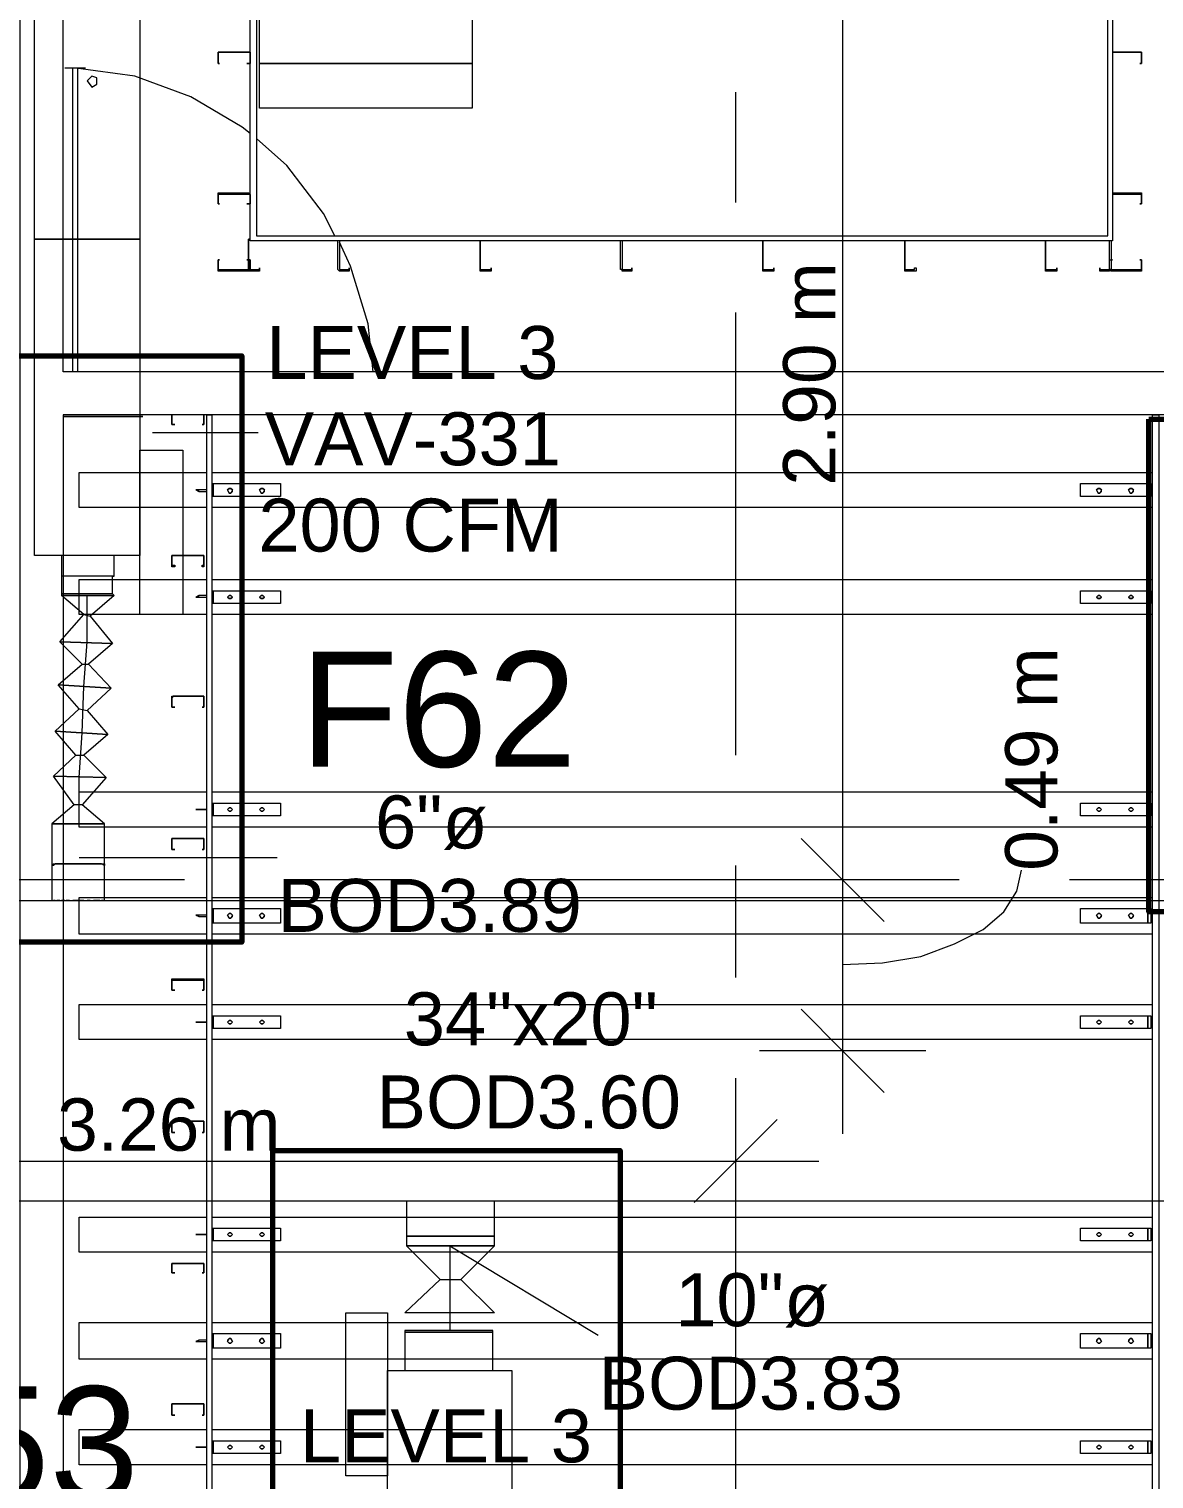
# Model space of a CAD drawing. Header units: metres. Extents: x -2 to 237, y -8 to 52.
# Drawn here: x 33.178 to 36.406, y 13.522 to 17.681 of the extents above; entities that cross this region are included whole.
import ezdxf

# ---------------------------------------------------------------- set-up
doc = ezdxf.new("R2010")
doc.units = ezdxf.units.M
doc.layers.add('HVAC - Ductos', color=5, linetype='Continuous', lineweight=0)
doc.layers.add('PDF3_Text', color=7, linetype='Continuous', lineweight=0)
doc.layers.add('PDF3_Geometry', color=7, linetype='Continuous', lineweight=0, true_color=0xaaaaaa)
doc.styles.add('PDF Arial-BoldMT-Identity-H', font='arial.ttf')
doc.styles.add('PDF Helvetica', font='')
doc.styles.get('PDF Helvetica').set_extended_font_data('Helvetica')

msp = doc.modelspace()

# ---------------------------------------------------------------- linework, layer by layer
at = {"layer": 'HVAC - Ductos', "lineweight": 0}
for points in [[(33.4955, 21.1577), (33.4955, 17.0785), (33.193, 17.0785), (33.193, 21.1577)], [(34.4489, 17.5827), (34.4489, 17.4543), (33.8393, 17.4543), (33.8393, 17.5827)], [(33.193, 16.171), (33.193, 17.0785), (33.4955, 17.0785), (33.4955, 16.171)], [(33.6193, 16.0014), (33.4955, 16.0014), (33.4955, 16.4735), (33.6193, 16.4735)], [(33.271, 16.061), (33.2801, 16.061), (33.2938, 16.061), (33.3076, 16.061), (33.3259, 16.061), (33.3443, 16.061), (33.3626, 16.061), (33.3809, 16.061), (33.3993, 16.061), (33.4084, 16.061), (33.4176, 16.061), (33.4084, 16.061), (33.3993, 16.061), (33.3809, 16.061), (33.3626, 16.061), (33.3443, 16.061), (33.3259, 16.061), (33.3076, 16.061), (33.2938, 16.061), (33.2801, 16.061)], [(33.2434, 15.401), (33.248, 15.401), (33.2526, 15.401), (33.2664, 15.401), (33.2801, 15.401), (33.2984, 15.401), (33.3213, 15.401), (33.3397, 15.401), (33.358, 15.401), (33.3718, 15.401), (33.3855, 15.401), (33.3947, 15.401), (33.3855, 15.401), (33.3718, 15.401), (33.358, 15.401), (33.3397, 15.401), (33.3213, 15.401), (33.2984, 15.401), (33.2801, 15.401), (33.2664, 15.401), (33.2526, 15.401), (33.248, 15.401)], [(37.1485, 14.3193), (32.0242, 14.3193), (32.0242, 15.181), (37.1485, 15.181)], [(34.2609, 14.191), (34.2655, 14.191), (34.2747, 14.191), (34.2976, 14.191), (34.3251, 14.191), (34.3526, 14.191), (34.3847, 14.191), (34.4213, 14.191), (34.4489, 14.191), (34.4764, 14.191), (34.4947, 14.191), (34.5084, 14.191), (34.513, 14.191), (34.5084, 14.191), (34.4947, 14.191), (34.4764, 14.191), (34.4489, 14.191), (34.4213, 14.191), (34.3847, 14.191), (34.3526, 14.191), (34.3251, 14.191), (34.2976, 14.191), (34.2747, 14.191), (34.2655, 14.191)], [(34.0868, 13.9985), (34.2059, 13.9985), (34.2059, 13.531), (34.0868, 13.531)], [(34.5084, 13.9435), (34.5039, 13.9435), (34.4855, 13.9435), (34.458, 13.9435), (34.4213, 13.9435), (34.3847, 13.9435), (34.3434, 13.9435), (34.3113, 13.9435), (34.2839, 13.9435), (34.2655, 13.9435), (34.2563, 13.9435), (34.2563, 13.8335), (34.2609, 13.8335), (34.2747, 13.8335), (34.293, 13.8335), (34.3205, 13.8335), (34.3526, 13.8335), (34.3847, 13.8335), (34.4167, 13.8335), (34.4443, 13.8335), (34.4718, 13.8335), (34.4901, 13.8335), (34.5039, 13.8335), (34.5084, 13.8335), (34.5084, 13.9435), (34.5084, 13.9481), (34.5039, 13.9481), (34.4855, 13.9481), (34.458, 13.9481), (34.4213, 13.9481), (34.3847, 13.9481), (34.3434, 13.9481), (34.3067, 13.9481), (34.2793, 13.9481), (34.2609, 13.9481), (34.2563, 13.9481), (34.2563, 13.9435), (34.2655, 13.9435), (34.2839, 13.9435), (34.3113, 13.9435), (34.3434, 13.9435), (34.3847, 13.9435), (34.4213, 13.9435), (34.458, 13.9435), (34.4855, 13.9435), (34.5039, 13.9435)], [(34.5084, 13.9435), (34.5039, 13.9435), (34.4901, 13.9435), (34.4718, 13.9435), (34.4443, 13.9435), (34.4167, 13.9435), (34.3847, 13.9435), (34.3526, 13.9435), (34.3205, 13.9435), (34.293, 13.9435), (34.2747, 13.9435), (34.2609, 13.9435), (34.2563, 13.9435), (34.2609, 13.9435), (34.2747, 13.9435), (34.293, 13.9435), (34.3205, 13.9435), (34.3526, 13.9435), (34.3847, 13.9435), (34.4167, 13.9435), (34.4443, 13.9435), (34.4718, 13.9435), (34.4901, 13.9435), (34.5039, 13.9435)], [(34.5634, 13.8335), (34.5634, 12.0093), (34.2059, 12.0093), (34.2059, 13.8335)]]:
    msp.add_lwpolyline(points, close=True, dxfattribs=at)
for points in [[(35.5122, 18.8339), (35.5122, 18.1419), (35.5122, 15.2405), (35.5122, 14.5118)], [(33.8393, 17.6835), (33.8393, 18.2931), (34.4489, 18.2931), (34.4489, 17.5827), (33.8393, 17.5827), (33.8393, 18.2931), (34.4489, 18.2931)], [(33.5322, 16.5239), (33.8347, 16.5239)], [(33.4222, 16.1114), (33.4222, 16.171), (33.4176, 16.171), (33.413, 16.171), (33.3993, 16.171), (33.3809, 16.171), (33.3626, 16.171), (33.3443, 16.171), (33.3305, 16.171), (33.3121, 16.171), (33.2984, 16.171), (33.2847, 16.171), (33.2755, 16.171), (33.271, 16.171), (33.271, 16.1114), (33.271, 16.061), (33.271, 16.0564), (33.2755, 16.0564), (33.2893, 16.0564), (33.3167, 16.0564), (33.3443, 16.0564), (33.3764, 16.0564), (33.3993, 16.0564), (33.4176, 16.0564), (33.4222, 16.0564)], [(33.271, 16.0564), (33.2755, 16.0564), (33.2893, 16.0564), (33.3167, 16.0564), (33.3443, 16.0564), (33.3764, 16.0564), (33.3993, 16.0564), (33.4176, 16.0564), (33.4222, 16.0564), (33.4176, 16.061), (33.413, 16.061), (33.3993, 16.061), (33.3718, 16.061), (33.3443, 16.061), (33.3167, 16.061), (33.2938, 16.061), (33.2755, 16.061), (33.271, 16.061), (33.2755, 16.061), (33.2938, 16.061), (33.3167, 16.061), (33.3443, 16.061), (33.3718, 16.061), (33.3993, 16.061), (33.413, 16.061), (33.4176, 16.061), (33.4176, 16.1114), (33.4222, 16.1114), (33.4176, 16.1114), (33.413, 16.1114), (33.3993, 16.1114), (33.3809, 16.1114), (33.3626, 16.1114), (33.3443, 16.1114), (33.3259, 16.1114), (33.3076, 16.1114), (33.2893, 16.1114), (33.2801, 16.1114), (33.271, 16.1114)], [(33.3993, 16.1114), (33.3809, 16.1114), (33.3626, 16.1114), (33.3443, 16.1114), (33.3259, 16.1114), (33.3076, 16.1114), (33.2938, 16.1114)], [(33.3351, 16.0014), (33.271, 16.0564), (33.4222, 16.0564), (33.3534, 15.9969), (33.4176, 15.9189), (33.2664, 15.9235), (33.3351, 16.0014), (33.3534, 15.9969)], [(33.3213, 15.401), (33.3213, 15.5339), (33.3305, 15.6623), (33.3351, 15.7951), (33.3443, 15.9235), (33.3443, 16.0564)], [(33.3305, 15.8593), (33.2664, 15.9235), (33.4176, 15.9189), (33.3488, 15.8593), (33.413, 15.7906), (33.2618, 15.7997), (33.3305, 15.8593), (33.3488, 15.8593)], [(33.3213, 15.731), (33.2618, 15.7997), (33.413, 15.7906), (33.3443, 15.7264), (33.4038, 15.6577), (33.2526, 15.6668), (33.3213, 15.731), (33.3443, 15.7264)], [(33.3121, 15.5981), (33.2526, 15.6668), (33.4038, 15.6577), (33.3351, 15.5981), (33.3993, 15.5339), (33.248, 15.5385), (33.3121, 15.5981), (33.3351, 15.5981)], [(33.3076, 15.456), (33.248, 15.5385), (33.3993, 15.5339), (33.3305, 15.456), (33.3076, 15.456), (33.2434, 15.401), (33.2434, 15.2818), (33.248, 15.2864), (33.2526, 15.2864), (33.2664, 15.2864), (33.2801, 15.2864), (33.2984, 15.2864), (33.3213, 15.2864), (33.3397, 15.2864), (33.358, 15.2864), (33.3718, 15.2864), (33.3855, 15.2864), (33.3947, 15.2864), (33.3947, 15.2818), (33.3947, 15.401), (33.2434, 15.401), (33.3947, 15.401), (33.3305, 15.456)], [(35.6313, 15.1214), (35.5122, 15.2405), (35.393, 15.3597)], [(33.3947, 15.181), (33.3947, 15.2818), (33.3855, 15.2864), (33.3718, 15.2864), (33.358, 15.2864), (33.3397, 15.2864), (33.3213, 15.2864), (33.2984, 15.2864), (33.2801, 15.2864), (33.2664, 15.2864), (33.2526, 15.2864), (33.248, 15.2818), (33.2434, 15.2818), (33.2434, 15.181)], [(33.3213, 15.3048), (33.8897, 15.3048)], [(35.5122, 14.9977), (35.6268, 15.0023), (35.7368, 15.0206), (35.833, 15.0573), (35.9155, 15.0985), (35.9751, 15.1489), (36.0118, 15.2085), (36.0255, 15.2681)], [(35.7505, 15.2405), (35.5122, 15.2405), (35.2739, 15.2405)], [(33.2526, 15.181), (33.248, 15.181)], [(33.2664, 15.181), (33.2618, 15.181), (33.2572, 15.181)], [(33.2801, 15.181), (33.271, 15.181)], [(33.2938, 15.181), (33.2847, 15.181)], [(33.3351, 15.181), (33.3213, 15.181), (33.303, 15.181)], [(33.3534, 15.181), (33.3443, 15.181)], [(33.3809, 15.181), (33.3718, 15.181), (33.3672, 15.181), (33.3626, 15.181)], [(33.3901, 15.181), (33.3855, 15.181)], [(35.6313, 14.631), (35.5122, 14.7502), (35.393, 14.8693)], [(35.7505, 14.7502), (35.5122, 14.7502), (35.2739, 14.7502)], [(35.2051, 14.6722), (35.2051, 14.4339), (35.2051, 14.1956)], [(35.3243, 14.5531), (35.2051, 14.4339), (35.0859, 14.3147)], [(31.708, 14.4339), (35.4435, 14.4339)], [(34.2609, 14.3193), (34.2609, 14.2185), (34.2655, 14.2185), (34.2747, 14.2185), (34.2976, 14.2185), (34.3251, 14.2185), (34.3526, 14.2185), (34.3847, 14.2185), (34.4213, 14.2185), (34.4489, 14.2185), (34.4764, 14.2185), (34.4947, 14.2185), (34.5084, 14.2185), (34.513, 14.2185), (34.513, 14.3193), (34.5084, 14.3193)], [(34.2747, 14.3193), (34.2701, 14.3193), (34.2655, 14.3193)], [(34.293, 14.3193), (34.2884, 14.3193), (34.2793, 14.3193)], [(34.3159, 14.3193), (34.3067, 14.3193), (34.3022, 14.3193)], [(34.348, 14.3193), (34.3297, 14.3193), (34.3251, 14.3193)], [(34.4167, 14.3193), (34.3847, 14.3193), (34.3572, 14.3193)], [(34.4443, 14.3193), (34.4397, 14.3193), (34.4259, 14.3193)], [(34.4718, 14.3193), (34.4672, 14.3193), (34.458, 14.3193)], [(34.4901, 14.3193), (34.4855, 14.3193), (34.4809, 14.3193)], [(34.5039, 14.3193), (34.4993, 14.3193), (34.4947, 14.3193)], [(34.4167, 14.0947), (34.513, 13.9985), (34.2563, 13.9985), (34.3572, 14.0947), (34.4167, 14.0947), (34.513, 14.191), (34.513, 14.2185), (34.5084, 14.2185), (34.4947, 14.2185), (34.4764, 14.2185), (34.4489, 14.2185), (34.4213, 14.2185), (34.3847, 14.2185), (34.3526, 14.2185), (34.3251, 14.2185), (34.2976, 14.2185), (34.2747, 14.2185), (34.2655, 14.2185), (34.2609, 14.2185), (34.2609, 14.191), (34.513, 14.191), (34.2609, 14.191), (34.3572, 14.0947)], [(34.3847, 14.191), (34.3847, 14.1405), (34.3847, 14.0947), (34.3847, 14.0489), (34.3847, 13.9985), (34.3847, 13.9481)], [(34.3847, 14.191), (34.8109, 13.9343)], [(34.5084, 13.9481), (34.5039, 13.9481), (34.4855, 13.9481), (34.458, 13.9481), (34.4213, 13.9481), (34.3847, 13.9481), (34.3434, 13.9481), (34.3067, 13.9481), (34.2793, 13.9481), (34.2609, 13.9481), (34.2563, 13.9481)]]:
    msp.add_lwpolyline(points, dxfattribs=at)
at = {"layer": 'PDF3_Geometry', "lineweight": 0}
for points in [[(36.8276, 22.3723), (36.9514, 22.3723), (36.9514, 18.1602), (36.8276, 18.1602), (36.8276, 16.6981), (33.2755, 16.6981), (33.2755, 18.1602), (33.1518, 18.1602), (33.1518, 13.2743), (33.1518, 12.486), (33.1518, 13.2743), (33.1472, 13.2743), (33.1105, 13.2743), (33.1472, 13.2743), (33.1472, 13.256), (33.1105, 13.256), (33.1105, 13.2743)], [(33.3397, 17.5689), (33.2801, 17.5689)], [(33.303, 16.6981), (33.303, 17.5689)], [(33.8118, 17.381), (33.7888, 17.3993), (33.6422, 17.4865), (33.4817, 17.546), (33.3121, 17.5689)], [(33.3167, 17.5689), (33.3167, 16.6981)], [(35.2051, 17.5002), (35.2051, 17.1839)], [(34.0547, 17.0877), (34.0226, 17.1519), (33.9172, 17.2893), (33.8301, 17.3673)], [(36.2868, 17.2115), (36.3693, 17.2115), (36.3693, 17.2069), (36.3693, 17.1793), (36.3647, 17.1793), (36.3693, 17.1793), (36.3693, 17.2069), (36.2868, 17.2069)], [(34.0684, 17.0739), (34.0684, 16.9915), (34.096, 16.9915), (34.096, 16.996), (34.096, 16.9869), (34.0684, 16.9869), (34.0638, 16.9915), (34.0638, 17.0739)], [(34.1647, 16.6981), (34.1509, 16.8356), (34.1005, 17.0006), (34.0684, 17.0693)], [(34.8797, 17.0739), (34.8797, 16.9915), (34.9072, 16.9915), (34.9072, 16.996), (34.9072, 16.9869), (34.8797, 16.9869), (34.8797, 16.9915), (34.8751, 16.9915), (34.8751, 17.0739)], [(36.2822, 17.0739), (36.2822, 16.9915), (36.2776, 16.9915), (36.2776, 16.9869), (36.2501, 16.9869), (36.2501, 16.996), (36.2501, 16.9915), (36.2776, 16.9915), (36.2776, 17.0739)], [(35.2051, 16.8677), (35.2051, 15.5981)], [(36.8276, 13.2743), (36.8276, 16.5743), (33.2755, 16.5743), (33.2755, 13.2743)], [(33.5047, 16.5697), (33.2755, 16.5697), (33.5047, 16.5697)], [(36.4197, 12.486), (36.8276, 12.486), (33.2801, 12.486), (33.688, 12.486), (33.688, 16.5743), (33.7018, 16.5743), (33.7018, 12.486), (36.4014, 12.486), (36.4014, 16.5743), (36.4197, 16.5743), (36.4197, 12.486), (36.8276, 12.486), (36.8276, 13.2743), (36.9514, 13.2743), (36.9514, 11.8168), (36.8276, 11.8168), (36.8185, 11.8168), (36.8276, 11.8168), (36.8414, 11.8168), (36.9331, 11.8168), (36.9514, 11.8168), (36.9514, 11.8214)], [(33.688, 16.3085), (33.3213, 16.3085), (33.3213, 16.4093), (33.688, 16.4093)], [(33.7018, 16.4093), (36.4014, 16.4093)], [(33.688, 16.3589), (33.6651, 16.3589), (33.6559, 16.3589), (33.6651, 16.3543), (33.688, 16.3543)], [(33.6651, 16.3543), (33.6651, 16.3589)], [(33.7018, 16.3773), (33.7063, 16.3773), (33.8988, 16.3773), (33.8988, 16.3406), (33.7063, 16.3406), (33.7018, 16.3406)], [(33.7063, 16.3543), (33.7063, 16.3497)], [(36.3876, 16.3497), (36.3876, 16.3543)], [(36.4014, 16.3589), (36.3968, 16.3589)], [(36.3968, 16.3543), (36.4014, 16.3543)], [(36.4014, 16.3085), (33.7018, 16.3085)], [(33.688, 16.0014), (33.3213, 16.0014), (33.3213, 16.1023), (33.688, 16.1023)], [(33.7018, 16.1023), (36.4014, 16.1023)], [(33.688, 16.0564), (33.6651, 16.0564), (33.6559, 16.0519), (33.6651, 16.0519), (33.688, 16.0519)], [(33.6651, 16.0519), (33.6651, 16.0564)], [(33.7018, 16.0701), (33.7063, 16.0701), (33.8988, 16.0701), (33.8988, 16.0335), (33.7063, 16.0335), (33.7018, 16.0335)], [(33.7063, 16.061), (33.7063, 16.0564)], [(36.3876, 16.0564), (36.3876, 16.061)], [(36.4014, 16.0564), (36.3968, 16.0564)], [(36.3968, 16.0519), (36.4014, 16.0519)], [(36.4014, 16.0014), (33.7018, 16.0014)], [(33.688, 15.3918), (33.3213, 15.3918), (33.3213, 15.4927), (33.688, 15.4927)], [(33.7018, 15.4927), (36.4014, 15.4927)], [(33.6651, 15.4423), (33.6559, 15.4423), (33.6651, 15.4423)], [(33.688, 15.4423), (33.6651, 15.4423), (33.688, 15.4423)], [(33.7018, 15.4606), (33.7063, 15.4606), (33.8988, 15.4606), (33.8988, 15.4239), (33.7063, 15.4239), (33.7018, 15.4239)], [(36.4014, 15.4423), (36.3968, 15.4423), (36.4014, 15.4423)], [(36.4014, 15.3918), (33.7018, 15.3918)], [(35.2051, 15.2818), (35.2051, 14.961)], [(33.6238, 15.2405), (32.3542, 15.2405)], [(34.2609, 15.2405), (33.9401, 15.2405)], [(35.8468, 15.2405), (34.5772, 15.2405)], [(36.4793, 15.2405), (36.163, 15.2405)], [(33.688, 15.0847), (33.3213, 15.0847), (33.3213, 15.1901), (33.688, 15.1901)], [(33.7018, 15.1901), (36.4014, 15.1901)], [(33.688, 15.1397), (33.6651, 15.1397), (33.6559, 15.1397), (33.6651, 15.1352), (33.688, 15.1352)], [(33.6651, 15.1352), (33.6651, 15.1397)], [(33.7018, 15.1581), (33.7063, 15.1581), (33.8988, 15.1581), (33.8988, 15.1168), (33.7063, 15.1168), (33.7018, 15.1168)], [(33.7063, 15.1443), (33.7063, 15.1397)], [(36.3876, 15.1397), (36.3876, 15.1443)], [(36.4014, 15.1397), (36.3968, 15.1397)], [(33.7063, 15.1352), (33.7063, 15.1306)], [(36.3876, 15.1306), (36.3876, 15.1352)], [(36.3968, 15.1352), (36.4014, 15.1352)], [(36.4014, 15.0847), (33.7018, 15.0847)], [(33.688, 14.7823), (33.3213, 14.7823), (33.3213, 14.8831), (33.688, 14.8831)], [(33.7018, 14.8831), (36.4014, 14.8831)], [(33.7018, 14.851), (33.7063, 14.851), (33.8988, 14.851), (33.8988, 14.8143), (33.7063, 14.8143), (33.7018, 14.8143)], [(33.6651, 14.8327), (33.6559, 14.8327), (33.6651, 14.8327)], [(33.688, 14.8327), (33.6651, 14.8327), (33.688, 14.8327)], [(36.4014, 14.8327), (36.3968, 14.8327), (36.4014, 14.8327)], [(36.4014, 14.7823), (33.7018, 14.7823)], [(35.2051, 14.6447), (35.2051, 13.3752)], [(33.688, 14.1727), (33.3213, 14.1727), (33.3213, 14.2735), (33.688, 14.2735)], [(33.7018, 14.2735), (36.4014, 14.2735)], [(33.7018, 14.2414), (33.7063, 14.2414), (33.8988, 14.2414), (33.8988, 14.2048), (33.7063, 14.2048), (33.7018, 14.2048)], [(33.6651, 14.2231), (33.6559, 14.2231), (33.6651, 14.2231)], [(33.688, 14.2231), (33.6651, 14.2231), (33.688, 14.2231)], [(36.4014, 14.2231), (36.3968, 14.2231), (36.4014, 14.2231)], [(36.4014, 14.1727), (33.7018, 14.1727)], [(33.688, 13.8655), (33.3213, 13.8655), (33.3213, 13.9709), (33.688, 13.9709)], [(33.7018, 13.9709), (36.4014, 13.9709)], [(33.7018, 13.9389), (33.7063, 13.9389), (33.8988, 13.9389), (33.8988, 13.8977), (33.7063, 13.8977), (33.7018, 13.8977)], [(33.688, 13.9206), (33.6651, 13.9206), (33.6559, 13.916), (33.6651, 13.916), (33.688, 13.916)], [(33.6651, 13.916), (33.6651, 13.9206)], [(33.7063, 13.9252), (33.7063, 13.9206)], [(33.7063, 13.916), (33.7063, 13.9114)], [(36.3876, 13.9206), (36.3876, 13.9252)], [(36.3876, 13.9114), (36.3876, 13.916)], [(36.4014, 13.9206), (36.3968, 13.9206)], [(36.3968, 13.916), (36.4014, 13.916)], [(36.4014, 13.8655), (33.7018, 13.8655)], [(33.688, 13.5631), (33.3213, 13.5631), (33.3213, 13.6639), (33.688, 13.6639)], [(33.7018, 13.6639), (36.4014, 13.6639)], [(33.6651, 13.6135), (33.6559, 13.6135), (33.6651, 13.6135)], [(33.688, 13.6135), (33.6651, 13.6135), (33.688, 13.6135)], [(33.7018, 13.6318), (33.7063, 13.6318), (33.8988, 13.6318), (33.8988, 13.5951), (33.7063, 13.5951), (33.7018, 13.5951)], [(36.4014, 13.6135), (36.3968, 13.6135), (36.4014, 13.6135)], [(36.4014, 13.5631), (33.7018, 13.5631)]]:
    msp.add_lwpolyline(points, dxfattribs=at)
for points in [[(33.8118, 17.0739), (33.8118, 17.0877), (33.8118, 21.969), (33.8118, 21.9827), (36.2868, 21.9827), (36.2868, 21.969), (36.2868, 17.0877), (36.2868, 17.0739)], [(36.2731, 17.0877), (36.2731, 21.969), (33.8301, 21.969), (33.8301, 17.0877)], [(33.7201, 17.6147), (33.8072, 17.6147), (33.8118, 17.6147), (33.8118, 17.5827), (33.8026, 17.5827), (33.8118, 17.5827), (33.8118, 17.6147), (33.8072, 17.6147), (33.7201, 17.6147), (33.7201, 17.5827)], [(36.3693, 17.6147), (36.3693, 17.5827), (36.3647, 17.5827), (36.3693, 17.5827), (36.3693, 17.6147), (36.2868, 17.6147)], [(33.7247, 17.5827), (33.7201, 17.5827)], [(33.3443, 17.5323), (33.358, 17.5139), (33.3718, 17.5231), (33.3718, 17.5415), (33.358, 17.546)], [(33.7201, 17.2069), (33.7201, 17.2115), (33.8072, 17.2115), (33.8118, 17.2069), (33.8118, 17.1793), (33.8026, 17.1793), (33.8118, 17.1793), (33.8118, 17.2069), (33.8072, 17.2069), (33.7201, 17.2069), (33.7201, 17.1793)], [(33.7247, 17.1793), (33.7201, 17.1793)], [(33.8072, 17.0785), (33.8072, 16.9915), (33.8118, 16.9915), (33.8393, 16.9915), (33.8393, 16.996), (33.8393, 16.9869), (33.8118, 16.9869), (33.8072, 16.9869), (33.8072, 16.9915), (33.8072, 17.0785), (33.8118, 17.0785)], [(34.4718, 16.9915), (34.5039, 16.9915), (34.5039, 16.996), (34.5039, 16.9869), (34.4718, 16.9869), (34.4718, 16.9915), (34.4718, 17.0739)], [(35.283, 16.9915), (35.3151, 16.9915), (35.3151, 16.996), (35.3151, 16.9869), (35.283, 16.9869), (35.283, 16.9915), (35.283, 17.0739)], [(35.6909, 16.9915), (35.7185, 16.9915), (35.7185, 16.996), (35.723, 16.996), (35.723, 16.9869), (35.6909, 16.9869), (35.6909, 16.9915), (35.6909, 17.0739)], [(36.0943, 16.9915), (36.0989, 16.9915), (36.1264, 16.9915), (36.1264, 16.996), (36.1264, 16.9869), (36.0989, 16.9869), (36.0943, 16.9869), (36.0943, 16.9915), (36.0943, 17.0739)], [(33.8118, 16.9915), (33.8118, 16.9869), (33.8072, 16.9869), (33.7201, 16.9869), (33.7201, 16.9915), (33.7201, 17.0189), (33.7247, 17.0189), (33.7201, 17.0189), (33.7201, 16.9915), (33.8072, 16.9915), (33.8118, 16.9915), (33.8118, 17.0189)], [(33.8026, 17.0189), (33.8118, 17.0189)], [(36.3693, 16.9915), (36.3693, 16.9869), (36.2822, 16.9869), (36.2776, 16.9915), (36.2776, 17.0189), (36.2868, 17.0189), (36.2822, 17.0189), (36.2822, 16.9915), (36.3693, 16.9915), (36.3693, 17.0189)], [(36.3647, 17.0189), (36.3693, 17.0189)], [(33.5871, 16.5743), (33.5871, 16.5469)], [(33.6788, 16.5469), (33.6743, 16.5469), (33.6788, 16.5469), (33.6788, 16.5743)], [(33.5963, 16.5469), (33.5871, 16.5469)], [(33.7063, 16.3406), (33.7063, 16.3773)], [(33.7063, 16.3589), (33.7063, 16.3635), (33.7063, 16.3589), (33.7063, 16.3497), (33.7063, 16.3589), (33.7063, 16.3635), (33.7063, 16.3589), (33.7063, 16.3497)], [(33.7613, 16.3589), (33.7567, 16.3635), (33.7522, 16.3635), (33.7476, 16.3589), (33.7522, 16.3497), (33.7567, 16.3497), (33.7613, 16.3543)], [(33.7476, 16.3589), (33.7522, 16.3635), (33.7567, 16.3635), (33.7613, 16.3589), (33.7567, 16.3497), (33.7522, 16.3497)], [(33.853, 16.3589), (33.8484, 16.3635), (33.8438, 16.3635), (33.8393, 16.3589), (33.8438, 16.3497), (33.8484, 16.3497), (33.853, 16.3543)], [(33.8393, 16.3589), (33.8438, 16.3635), (33.8484, 16.3635), (33.853, 16.3589), (33.8484, 16.3497), (33.8438, 16.3497)], [(36.3968, 16.3406), (36.3876, 16.3406), (36.1951, 16.3406), (36.1951, 16.3773), (36.3876, 16.3773), (36.3968, 16.3773)], [(36.2547, 16.3589), (36.2501, 16.3635), (36.2455, 16.3635), (36.2409, 16.3589), (36.2455, 16.3497), (36.2501, 16.3497), (36.2547, 16.3543)], [(36.2409, 16.3589), (36.2455, 16.3635), (36.2501, 16.3635), (36.2547, 16.3589), (36.2501, 16.3497), (36.2455, 16.3497)], [(36.3463, 16.3589), (36.3418, 16.3635), (36.3372, 16.3635), (36.3326, 16.3589), (36.3372, 16.3497), (36.3418, 16.3497), (36.3463, 16.3543)], [(36.3326, 16.3589), (36.3372, 16.3635), (36.3418, 16.3635), (36.3463, 16.3589), (36.3418, 16.3497), (36.3372, 16.3497)], [(36.3876, 16.3406), (36.3876, 16.3773)], [(36.3876, 16.3589), (36.3876, 16.3635), (36.3876, 16.3589), (36.3876, 16.3497), (36.3876, 16.3589), (36.3876, 16.3635), (36.3876, 16.3589), (36.3876, 16.3497)], [(33.5871, 16.171), (33.5917, 16.171), (33.6788, 16.171), (33.6788, 16.1389), (33.6743, 16.1389), (33.6743, 16.1435), (33.6788, 16.1435), (33.6788, 16.171), (33.5917, 16.171), (33.5871, 16.171), (33.5871, 16.1435), (33.5963, 16.1435), (33.5963, 16.1389), (33.5871, 16.1389)], [(33.7063, 16.0335), (33.7063, 16.0701)], [(33.7063, 16.0519), (33.7063, 16.0564), (33.7063, 16.061), (33.7063, 16.0564), (33.7063, 16.0519), (33.7063, 16.0473), (33.7063, 16.0519), (33.7063, 16.0564), (33.7063, 16.0519), (33.7063, 16.0473)], [(33.7613, 16.0519), (33.7567, 16.0564), (33.7522, 16.0564), (33.7476, 16.0519), (33.7522, 16.0473), (33.7567, 16.0473)], [(33.7476, 16.0519), (33.7522, 16.0564), (33.7567, 16.0564), (33.7613, 16.0519), (33.7567, 16.0473), (33.7522, 16.0473)], [(33.853, 16.0519), (33.8484, 16.0564), (33.8438, 16.0564), (33.8393, 16.0519), (33.8438, 16.0473), (33.8484, 16.0473)], [(33.8393, 16.0519), (33.8438, 16.0564), (33.8484, 16.0564), (33.853, 16.0519), (33.8484, 16.0473), (33.8438, 16.0473)], [(36.3968, 16.0335), (36.3876, 16.0335), (36.1951, 16.0335), (36.1951, 16.0701), (36.3876, 16.0701), (36.3968, 16.0701)], [(36.2547, 16.0519), (36.2501, 16.0564), (36.2455, 16.0564), (36.2409, 16.0519), (36.2455, 16.0473), (36.2501, 16.0473)], [(36.2409, 16.0519), (36.2455, 16.0564), (36.2501, 16.0564), (36.2547, 16.0519), (36.2501, 16.0473), (36.2455, 16.0473)], [(36.3463, 16.0519), (36.3418, 16.0564), (36.3372, 16.0564), (36.3326, 16.0519), (36.3372, 16.0473), (36.3418, 16.0473)], [(36.3326, 16.0519), (36.3372, 16.0564), (36.3418, 16.0564), (36.3463, 16.0519), (36.3418, 16.0473), (36.3372, 16.0473)], [(36.3876, 16.0335), (36.3876, 16.0701)], [(36.3876, 16.0519), (36.3876, 16.0564), (36.3876, 16.061), (36.3876, 16.0564), (36.3876, 16.0519), (36.3876, 16.0473), (36.3876, 16.0519), (36.3876, 16.0564), (36.3876, 16.0519), (36.3876, 16.0473)], [(33.5871, 15.7631), (33.5871, 15.7677), (33.5917, 15.7677), (33.6788, 15.7677), (33.6788, 15.7631), (33.6788, 15.7356), (33.6743, 15.7356), (33.6788, 15.7356), (33.6788, 15.7631), (33.6788, 15.7677), (33.5917, 15.7677), (33.5871, 15.7631), (33.5871, 15.7356)], [(33.5963, 15.7356), (33.5871, 15.7356)], [(33.7063, 15.4239), (33.7063, 15.4606)], [(33.7063, 15.4423), (33.7063, 15.4468), (33.7063, 15.4423), (33.7063, 15.4377), (33.7063, 15.4423), (33.7063, 15.4468), (33.7063, 15.4423), (33.7063, 15.4377)], [(33.7613, 15.4423), (33.7567, 15.4468), (33.7522, 15.4468), (33.7476, 15.4423), (33.7522, 15.4377), (33.7567, 15.4377)], [(33.7476, 15.4423), (33.7522, 15.4468), (33.7567, 15.4468), (33.7613, 15.4423), (33.7567, 15.4377), (33.7522, 15.4377)], [(33.853, 15.4423), (33.8484, 15.4468), (33.8438, 15.4468), (33.8393, 15.4423), (33.8438, 15.4377), (33.8484, 15.4377)], [(33.8393, 15.4423), (33.8438, 15.4468), (33.8484, 15.4468), (33.853, 15.4423), (33.8484, 15.4377), (33.8438, 15.4377)], [(36.3968, 15.4239), (36.3876, 15.4239), (36.1951, 15.4239), (36.1951, 15.4606), (36.3876, 15.4606), (36.3968, 15.4606)], [(36.2547, 15.4423), (36.2501, 15.4468), (36.2455, 15.4468), (36.2409, 15.4423), (36.2455, 15.4377), (36.2501, 15.4377)], [(36.2409, 15.4423), (36.2455, 15.4468), (36.2501, 15.4468), (36.2547, 15.4423), (36.2501, 15.4377), (36.2455, 15.4377)], [(36.3463, 15.4423), (36.3418, 15.4468), (36.3372, 15.4468), (36.3326, 15.4423), (36.3372, 15.4377), (36.3418, 15.4377)], [(36.3326, 15.4423), (36.3372, 15.4468), (36.3418, 15.4468), (36.3463, 15.4423), (36.3418, 15.4377), (36.3372, 15.4377)], [(36.3876, 15.4239), (36.3876, 15.4606)], [(36.3876, 15.4423), (36.3876, 15.4468), (36.3876, 15.4423), (36.3876, 15.4377), (36.3876, 15.4423), (36.3876, 15.4468), (36.3876, 15.4423), (36.3876, 15.4377)], [(33.5871, 15.3597), (33.5917, 15.3597), (33.6788, 15.3597), (33.6788, 15.3277), (33.6743, 15.3277), (33.6788, 15.3277), (33.6788, 15.3597), (33.5917, 15.3597), (33.5871, 15.3597), (33.5871, 15.3277)], [(33.5963, 15.3277), (33.5871, 15.3277)], [(33.7063, 15.1168), (33.7063, 15.1581)], [(33.7063, 15.1397), (33.7063, 15.1443), (33.7063, 15.1397), (33.7063, 15.1306), (33.7063, 15.1397), (33.7063, 15.1443), (33.7063, 15.1397), (33.7063, 15.1306)], [(33.7613, 15.1397), (33.7567, 15.1443), (33.7522, 15.1443), (33.7476, 15.1397), (33.7522, 15.1306), (33.7567, 15.1306), (33.7613, 15.1352)], [(33.7476, 15.1397), (33.7522, 15.1443), (33.7567, 15.1443), (33.7613, 15.1397), (33.7567, 15.1306), (33.7522, 15.1306)], [(33.853, 15.1397), (33.8484, 15.1443), (33.8438, 15.1443), (33.8393, 15.1397), (33.8438, 15.1306), (33.8484, 15.1306), (33.853, 15.1352)], [(33.8393, 15.1397), (33.8438, 15.1443), (33.8484, 15.1443), (33.853, 15.1397), (33.8484, 15.1306), (33.8438, 15.1306)], [(36.3968, 15.1168), (36.3876, 15.1168), (36.1951, 15.1168), (36.1951, 15.1581), (36.3876, 15.1581), (36.3968, 15.1581)], [(36.2547, 15.1397), (36.2501, 15.1443), (36.2455, 15.1443), (36.2409, 15.1397), (36.2455, 15.1306), (36.2501, 15.1306), (36.2547, 15.1352)], [(36.2409, 15.1397), (36.2455, 15.1443), (36.2501, 15.1443), (36.2547, 15.1397), (36.2501, 15.1306), (36.2455, 15.1306)], [(36.3463, 15.1397), (36.3418, 15.1443), (36.3372, 15.1443), (36.3326, 15.1397), (36.3372, 15.1306), (36.3418, 15.1306), (36.3463, 15.1352)], [(36.3326, 15.1397), (36.3372, 15.1443), (36.3418, 15.1443), (36.3463, 15.1397), (36.3418, 15.1306), (36.3372, 15.1306)], [(36.3876, 15.1168), (36.3876, 15.1581)], [(36.3876, 15.1397), (36.3876, 15.1443), (36.3876, 15.1397), (36.3876, 15.1306), (36.3876, 15.1397), (36.3876, 15.1443), (36.3876, 15.1397), (36.3876, 15.1306)], [(33.5871, 14.9518), (33.5871, 14.9564), (33.5917, 14.9564), (33.6788, 14.9564), (33.6788, 14.9518), (33.6788, 14.9243), (33.6743, 14.9243), (33.6788, 14.9243), (33.6788, 14.9518), (33.5917, 14.9518), (33.5871, 14.9518), (33.5871, 14.9243)], [(33.5963, 14.9243), (33.5871, 14.9243)], [(33.7063, 14.8143), (33.7063, 14.851)], [(36.3968, 14.8143), (36.3876, 14.8143), (36.1951, 14.8143), (36.1951, 14.851), (36.3876, 14.851), (36.3968, 14.851)], [(36.3876, 14.8143), (36.3876, 14.851)], [(33.7063, 14.8327), (33.7063, 14.8373), (33.7063, 14.8327), (33.7063, 14.8281), (33.7063, 14.8327), (33.7063, 14.8373), (33.7063, 14.8327), (33.7063, 14.8281)], [(33.7613, 14.8327), (33.7567, 14.8373), (33.7522, 14.8373), (33.7476, 14.8327), (33.7522, 14.8281), (33.7567, 14.8281)], [(33.7476, 14.8327), (33.7522, 14.8373), (33.7567, 14.8373), (33.7613, 14.8327), (33.7567, 14.8281), (33.7522, 14.8281)], [(33.853, 14.8327), (33.8484, 14.8373), (33.8438, 14.8373), (33.8393, 14.8327), (33.8438, 14.8281), (33.8484, 14.8281)], [(33.8393, 14.8327), (33.8438, 14.8373), (33.8484, 14.8373), (33.853, 14.8327), (33.8484, 14.8281), (33.8438, 14.8281)], [(36.2547, 14.8327), (36.2501, 14.8373), (36.2455, 14.8373), (36.2409, 14.8327), (36.2455, 14.8281), (36.2501, 14.8281)], [(36.2409, 14.8327), (36.2455, 14.8373), (36.2501, 14.8373), (36.2547, 14.8327), (36.2501, 14.8281), (36.2455, 14.8281)], [(36.3463, 14.8327), (36.3418, 14.8373), (36.3372, 14.8373), (36.3326, 14.8327), (36.3372, 14.8281), (36.3418, 14.8281)], [(36.3326, 14.8327), (36.3372, 14.8373), (36.3418, 14.8373), (36.3463, 14.8327), (36.3418, 14.8281), (36.3372, 14.8281)], [(36.3876, 14.8327), (36.3876, 14.8373), (36.3876, 14.8327), (36.3876, 14.8281), (36.3876, 14.8327), (36.3876, 14.8373), (36.3876, 14.8327), (36.3876, 14.8281)], [(33.5871, 14.5485), (33.5917, 14.5485), (33.6788, 14.5485), (33.6788, 14.5164), (33.6743, 14.5164), (33.6788, 14.5164), (33.6788, 14.5485), (33.5917, 14.5485), (33.5871, 14.5485), (33.5871, 14.5164)], [(33.5963, 14.5164), (33.5871, 14.5164)], [(33.7063, 14.2048), (33.7063, 14.2414)], [(33.7063, 14.2231), (33.7063, 14.2277), (33.7063, 14.2231), (33.7063, 14.2185), (33.7063, 14.2231), (33.7063, 14.2277), (33.7063, 14.2231), (33.7063, 14.2185)], [(33.7613, 14.2231), (33.7567, 14.2277), (33.7522, 14.2277), (33.7476, 14.2231), (33.7522, 14.2185), (33.7567, 14.2185)], [(33.7476, 14.2231), (33.7522, 14.2277), (33.7567, 14.2277), (33.7613, 14.2231), (33.7567, 14.2185), (33.7522, 14.2185)], [(33.853, 14.2231), (33.8484, 14.2277), (33.8438, 14.2277), (33.8393, 14.2231), (33.8438, 14.2185), (33.8484, 14.2185)], [(33.8393, 14.2231), (33.8438, 14.2277), (33.8484, 14.2277), (33.853, 14.2231), (33.8484, 14.2185), (33.8438, 14.2185)], [(36.3968, 14.2048), (36.3876, 14.2048), (36.1951, 14.2048), (36.1951, 14.2414), (36.3876, 14.2414), (36.3968, 14.2414)], [(36.2547, 14.2231), (36.2501, 14.2277), (36.2455, 14.2277), (36.2409, 14.2231), (36.2455, 14.2185), (36.2501, 14.2185)], [(36.2409, 14.2231), (36.2455, 14.2277), (36.2501, 14.2277), (36.2547, 14.2231), (36.2501, 14.2185), (36.2455, 14.2185)], [(36.3463, 14.2231), (36.3418, 14.2277), (36.3372, 14.2277), (36.3326, 14.2231), (36.3372, 14.2185), (36.3418, 14.2185)], [(36.3326, 14.2231), (36.3372, 14.2277), (36.3418, 14.2277), (36.3463, 14.2231), (36.3418, 14.2185), (36.3372, 14.2185)], [(36.3876, 14.2048), (36.3876, 14.2414)], [(36.3876, 14.2231), (36.3876, 14.2277), (36.3876, 14.2231), (36.3876, 14.2185), (36.3876, 14.2231), (36.3876, 14.2277), (36.3876, 14.2231), (36.3876, 14.2185)], [(33.5871, 14.1405), (33.5917, 14.1405), (33.6788, 14.1405), (33.6788, 14.1131), (33.6743, 14.1131), (33.6788, 14.1131), (33.6788, 14.1405), (33.5917, 14.1405), (33.5871, 14.1405), (33.5871, 14.1131)], [(33.5963, 14.1131), (33.5871, 14.1131)], [(33.7063, 13.8977), (33.7063, 13.9389)], [(36.3968, 13.8977), (36.3876, 13.8977), (36.1951, 13.8977), (36.1951, 13.9389), (36.3876, 13.9389), (36.3968, 13.9389)], [(36.3876, 13.8977), (36.3876, 13.9389)], [(33.7063, 13.916), (33.7063, 13.9252), (33.7063, 13.916), (33.7063, 13.9114), (33.7063, 13.916), (33.7063, 13.9252), (33.7063, 13.916), (33.7063, 13.9114)], [(33.7613, 13.916), (33.7567, 13.9252), (33.7522, 13.9252), (33.7476, 13.9206), (33.7476, 13.916), (33.7522, 13.9114), (33.7567, 13.9114)], [(33.7476, 13.916), (33.7522, 13.9252), (33.7567, 13.9252), (33.7613, 13.916), (33.7567, 13.9114), (33.7522, 13.9114)], [(33.853, 13.916), (33.8484, 13.9252), (33.8438, 13.9252), (33.8393, 13.9206), (33.8393, 13.916), (33.8438, 13.9114), (33.8484, 13.9114)], [(33.8393, 13.916), (33.8438, 13.9252), (33.8484, 13.9252), (33.853, 13.916), (33.8484, 13.9114), (33.8438, 13.9114)], [(36.2547, 13.916), (36.2501, 13.9252), (36.2455, 13.9252), (36.2409, 13.9206), (36.2409, 13.916), (36.2455, 13.9114), (36.2501, 13.9114)], [(36.2409, 13.916), (36.2455, 13.9252), (36.2501, 13.9252), (36.2547, 13.916), (36.2501, 13.9114), (36.2455, 13.9114)], [(36.3463, 13.916), (36.3418, 13.9252), (36.3372, 13.9252), (36.3326, 13.9206), (36.3326, 13.916), (36.3372, 13.9114), (36.3418, 13.9114)], [(36.3326, 13.916), (36.3372, 13.9252), (36.3418, 13.9252), (36.3463, 13.916), (36.3418, 13.9114), (36.3372, 13.9114)], [(36.3876, 13.916), (36.3876, 13.9252), (36.3876, 13.916), (36.3876, 13.9114), (36.3876, 13.916), (36.3876, 13.9252), (36.3876, 13.916), (36.3876, 13.9114)], [(33.5871, 13.7327), (33.5871, 13.7372), (33.5917, 13.7372), (33.6788, 13.7372), (33.6788, 13.7327), (33.6788, 13.7051), (33.6743, 13.7051), (33.6788, 13.7051), (33.6788, 13.7327), (33.6788, 13.7372), (33.5917, 13.7372), (33.5871, 13.7372), (33.5871, 13.7327), (33.5871, 13.7051)], [(33.5963, 13.7051), (33.5871, 13.7051)], [(33.7063, 13.5951), (33.7063, 13.6318)], [(33.7063, 13.6135), (33.7063, 13.6181), (33.7063, 13.6135), (33.7063, 13.6089), (33.7063, 13.6135), (33.7063, 13.6181), (33.7063, 13.6135), (33.7063, 13.6089)], [(33.7613, 13.6135), (33.7567, 13.6181), (33.7522, 13.6181), (33.7476, 13.6135), (33.7522, 13.6089), (33.7567, 13.6089)], [(33.7476, 13.6135), (33.7522, 13.6181), (33.7567, 13.6181), (33.7613, 13.6135), (33.7567, 13.6089), (33.7522, 13.6089)], [(33.853, 13.6135), (33.8484, 13.6181), (33.8438, 13.6181), (33.8393, 13.6135), (33.8438, 13.6089), (33.8484, 13.6089)], [(33.8393, 13.6135), (33.8438, 13.6181), (33.8484, 13.6181), (33.853, 13.6135), (33.8484, 13.6089), (33.8438, 13.6089)], [(36.3968, 13.5951), (36.3876, 13.5951), (36.1951, 13.5951), (36.1951, 13.6318), (36.3876, 13.6318), (36.3968, 13.6318)], [(36.2547, 13.6135), (36.2501, 13.6181), (36.2455, 13.6181), (36.2409, 13.6135), (36.2455, 13.6089), (36.2501, 13.6089)], [(36.2409, 13.6135), (36.2455, 13.6181), (36.2501, 13.6181), (36.2547, 13.6135), (36.2501, 13.6089), (36.2455, 13.6089)], [(36.3463, 13.6135), (36.3418, 13.6181), (36.3372, 13.6181), (36.3326, 13.6135), (36.3372, 13.6089), (36.3418, 13.6089)], [(36.3326, 13.6135), (36.3372, 13.6181), (36.3418, 13.6181), (36.3463, 13.6135), (36.3418, 13.6089), (36.3372, 13.6089)], [(36.3876, 13.5951), (36.3876, 13.6318)], [(36.3876, 13.6135), (36.3876, 13.6181), (36.3876, 13.6135), (36.3876, 13.6089), (36.3876, 13.6135), (36.3876, 13.6181), (36.3876, 13.6135), (36.3876, 13.6089)]]:
    msp.add_lwpolyline(points, close=True, dxfattribs=at)
at = {"layer": 'PDF3_Geometry', "color": 232, "lineweight": 70, "true_color": 0xe91e64}
for points in [[(33.0597, 16.7434), (33.7887, 16.7434), (33.7887, 15.0619), (33.0597, 15.0619)], [(36.3904, 16.5624), (37.0812, 16.5624), (37.0812, 15.1489), (36.3904, 15.1489)], [(33.8771, 14.4644), (34.8735, 14.4644), (34.8735, 13.357), (33.8771, 13.357)]]:
    msp.add_lwpolyline(points, close=True, dxfattribs=at)

# ---------------------------------------------------------------- texts
at = {"layer": 'PDF3_Text', "lineweight": 0, "char_height": 0.15008, "attachment_point": 4, "rotation": 90, "style": 'PDF Helvetica'}
for s, insert in [('2.90 m', (35.4175, 16.3714)), ('0.49 m', (36.0546, 15.2667))]:
    msp.add_mtext(s, dxfattribs=dict(at, insert=insert))
at = {"layer": 'PDF3_Text', "lineweight": 0, "attachment_point": 4, "style": 'PDF Helvetica'}
for s, insert, char_height in [('LEVEL 3', (33.8588, 16.7522), 0.15195), ('VAV-331', (33.8542, 16.5047), 0.15195), ('200 CFM', (33.8359, 16.2572), 0.15195), ('6"ø', (34.1705, 15.4046), 0.15195), ('BOD3.89', (33.8909, 15.1663), 0.15195), ('34"x20"', (34.253, 14.8409), 0.15195), ('BOD3.60', (34.1751, 14.6025), 0.15195), ('3.26 m', (33.2584, 14.5377), 0.15008), ('10"ø', (35.0322, 14.0342), 0.15195), ('BOD3.83', (34.8122, 13.7958), 0.15195), ('LEVEL 3', (33.9551, 13.6446), 0.15195)]:
    msp.add_mtext(s, dxfattribs=dict(at, insert=insert, char_height=char_height))
at = {"layer": 'PDF3_Text', "color": 232, "lineweight": 70, "true_color": 0xe91e64, "char_height": 0.33001, "attachment_point": 4, "style": 'PDF Arial-BoldMT-Identity-H'}
for s, insert in [('F62', (33.9551, 15.7275)), ('F53', (32.6985, 13.6206))]:
    msp.add_mtext(s, dxfattribs=dict(at, insert=insert))

doc.saveas('drawing.dxf')
